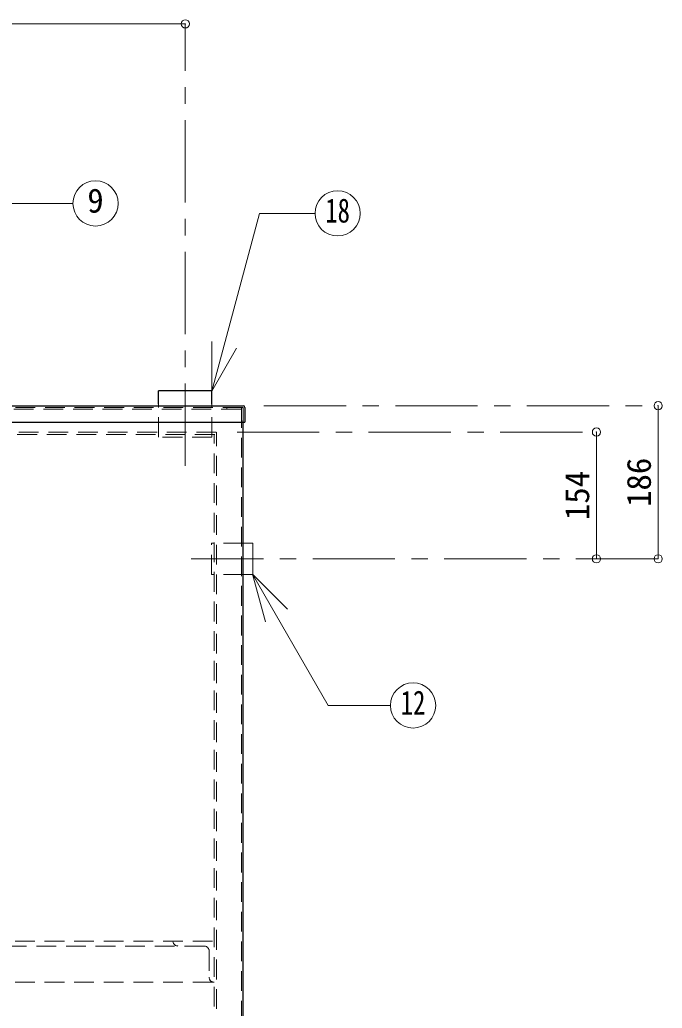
# Model space of a CAD drawing. Units: millimetres at full size, sheet at 1:20. Extents: x -4246 to 3854, y -2716 to 2904.
# Drawn here: x -2697 to -1916, y -1143 to 58 of the extents above; entities that cross this region are included whole.
import ezdxf
from ezdxf.enums import TextEntityAlignment as Align

# ---------------------------------------------------------------- set-up
doc = ezdxf.new("R2010")
doc.units = ezdxf.units.MM
doc.header["$LTSCALE"] = 20
doc.header["$PDMODE"] = 32
doc.header["$PDSIZE"] = 10
doc.linetypes.add('CHAIN1', pattern=[8, 5, -1, 1, -1])
doc.linetypes.add('DASHED1', pattern=[1.8, 1.2, -0.6])
doc.layers.add('0-0', color=4, linetype='Continuous', lineweight=9)
doc.styles.add('ＭＳ ゴシック', font='')
doc.styles.get('ＭＳ ゴシック').set_extended_font_data('MS Gothic')

msp = doc.modelspace()

# ---------------------------------------------------------------- linework, layer by layer
at = {"layer": '0-0'}
for p, q in [((-2495.6, 53.33), (-2995.6, 53.33)), ((-1920.6, -410.67), (-1920.6, -596.67)), ((-1995.6, -442.67), (-1995.6, -596.67))]:
    msp.add_line(p, q, dxfattribs=at)
at = {"layer": '0-0', "linetype": 'CHAIN1'}
for p, q in [((-2495.6, -483.67), (-2495.6, 53.33)), ((-2400.1, -410.67), (-1920.6, -410.67)), ((-2432.6, -442.67), (-1995.6, -442.67)), ((-1920.6, -596.67), (-2488.6, -596.67))]:
    msp.add_line(p, q, dxfattribs=at)
at = {"layer": '0-0', "color": 7, "lineweight": 18}
for p, q in [((-2632.24, -164.81), (-2709.84, -164.81)), ((-2463.17, -392.77), (-2405.33, -176.88)), ((-2337.83, -176.88), (-2405.33, -176.88)), ((-2463.17, -392.77), (-2463.17, -332.77)), ((-2463.17, -392.77), (-2433.17, -340.8)), ((-2413.6, -577.67), (-2425.1, -577.67)), ((-2413.6, -615.67), (-2413.6, -577.67)), ((-2413.6, -615.67), (-2425.1, -615.67)), ((-2413.74, -615.45), (-2398.21, -673.41)), ((-2413.74, -615.45), (-2321.69, -774.88)), ((-2413.74, -615.45), (-2371.31, -657.88)), ((-2246.08, -774.88), (-2321.69, -774.88))]:
    msp.add_line(p, q, dxfattribs=at)
at = {"layer": '0-0', "color": 5, "lineweight": 25}
for p, q in [((-2463.1, -392.67), (-2528.1, -392.67)), ((-2528.1, -408.67), (-2528.1, -392.67)), ((-2463.1, -408.67), (-2463.1, -392.67)), ((-3040.33, -410.67), (-2425.1, -410.67)), ((-2423.1, -412.67), (-2423.1, -430.67)), ((-3050.44, -430.67), (-2423.1, -430.67)), ((-2425.1, -1711.17), (-2425.1, -428.67))]:
    msp.add_line(p, q, dxfattribs=at)
at = {"layer": '0-0', "color": 7, "linetype": 'DASHED1', "lineweight": 18}
for p, q in [((-2428.1, -414.67), (-3042.24, -414.67)), ((-2426.1, -412.67), (-3041.29, -412.67)), ((-2528.1, -448.67), (-2528.1, -408.67)), ((-2463.1, -448.67), (-2463.1, -408.67)), ((-2445.1, -412.67), (-2445.1, -414.67)), ((-2427.1, -413.67), (-2427.1, -1710.17)), ((-2425.1, -413.67), (-2425.1, -430.67)), ((-3057.95, -442.67), (-2457.6, -442.67)), ((-2457.6, -1683.67), (-2457.6, -442.67)), ((-3059.83, -445.67), (-2457.6, -445.67)), ((-2463.1, -448.67), (-2528.1, -448.67)), ((-2460.6, -1680.67), (-2460.6, -445.67))]:
    msp.add_line(p, q, dxfattribs=at)
at = {"layer": '0-0', "linetype": 'DASHED1'}
for p, q in [((-2463.6, -615.67), (-2463.6, -577.67)), ((-2425.1, -577.67), (-2463.6, -577.67)), ((-2425.1, -615.67), (-2463.6, -615.67)), ((-3530.6, -1061.17), (-2460.6, -1061.17)), ((-2472.6, -1067.17), (-3518.6, -1067.17)), ((-2466.6, -1073.17), (-2466.6, -1105.17)), ((-3530.6, -1111.17), (-2460.6, -1111.17))]:
    msp.add_line(p, q, dxfattribs=at)
at = {"layer": '0-0', "color": 7, "lineweight": 18}
for centre in [(-2604.74, -164.81), (-2310.33, -176.88), (-2218.58, -774.88)]:
    msp.add_circle(centre, 27.5, dxfattribs=at)
at = {"layer": '0-0', "color": 7, "linetype": 'DASHED1', "lineweight": 18}
for centre, radius in [((-2428.1, -415.67), 1), ((-2427.1, -414.67), 2), ((-2426.1, -413.67), 1)]:
    msp.add_arc(centre, radius, 0, 90, dxfattribs=at)
at = {"layer": '0-0', "color": 5, "lineweight": 25}
msp.add_arc((-2425.1, -412.67), 2, 0, 90, dxfattribs=at)
at = {"layer": '0-0', "linetype": 'DASHED1'}
for centre, start, end in [((-2504.6, -1061.17), 180, 270), ((-2472.6, -1073.17), 0, 90), ((-2460.6, -1105.17), 180, 270)]:
    msp.add_arc(centre, 6, start, end, dxfattribs=at)
at = {"layer": '0-0', "color": 1}
for p in [(-2495.6, 53.33), (-1920.6, -410.67), (-1995.6, -442.67), (-1995.6, -596.67), (-1920.6, -596.67)]:
    msp.add_point(p, dxfattribs=at)

# ---------------------------------------------------------------- texts
at = {"layer": '0-0', "color": 7, "style": 'ＭＳ ゴシック'}
msp.add_text('9', height=29.33, dxfattribs=at).set_placement((-2614.74, -184.81), align=Align.BOTTOM_LEFT)
at = {"layer": '0-0', "color": 7, "style": 'ＭＳ ゴシック', "width": 0.75}
for s, p in [('18', (-2325.33, -196.88)), ('12', (-2233.58, -794.88))]:
    msp.add_text(s, height=29.33, dxfattribs=at).set_placement(p, align=Align.BOTTOM_LEFT)
at = {"layer": '0-0', "color": 7, "style": 'ＭＳ ゴシック'}
for s, p in [('186', (-1920.6, -533.67)), ('154', (-1995.6, -549.67))]:
    msp.add_text(s, height=29.33, rotation=90, dxfattribs=at).set_placement(p, align=Align.BOTTOM_LEFT)

doc.saveas('drawing.dxf')
